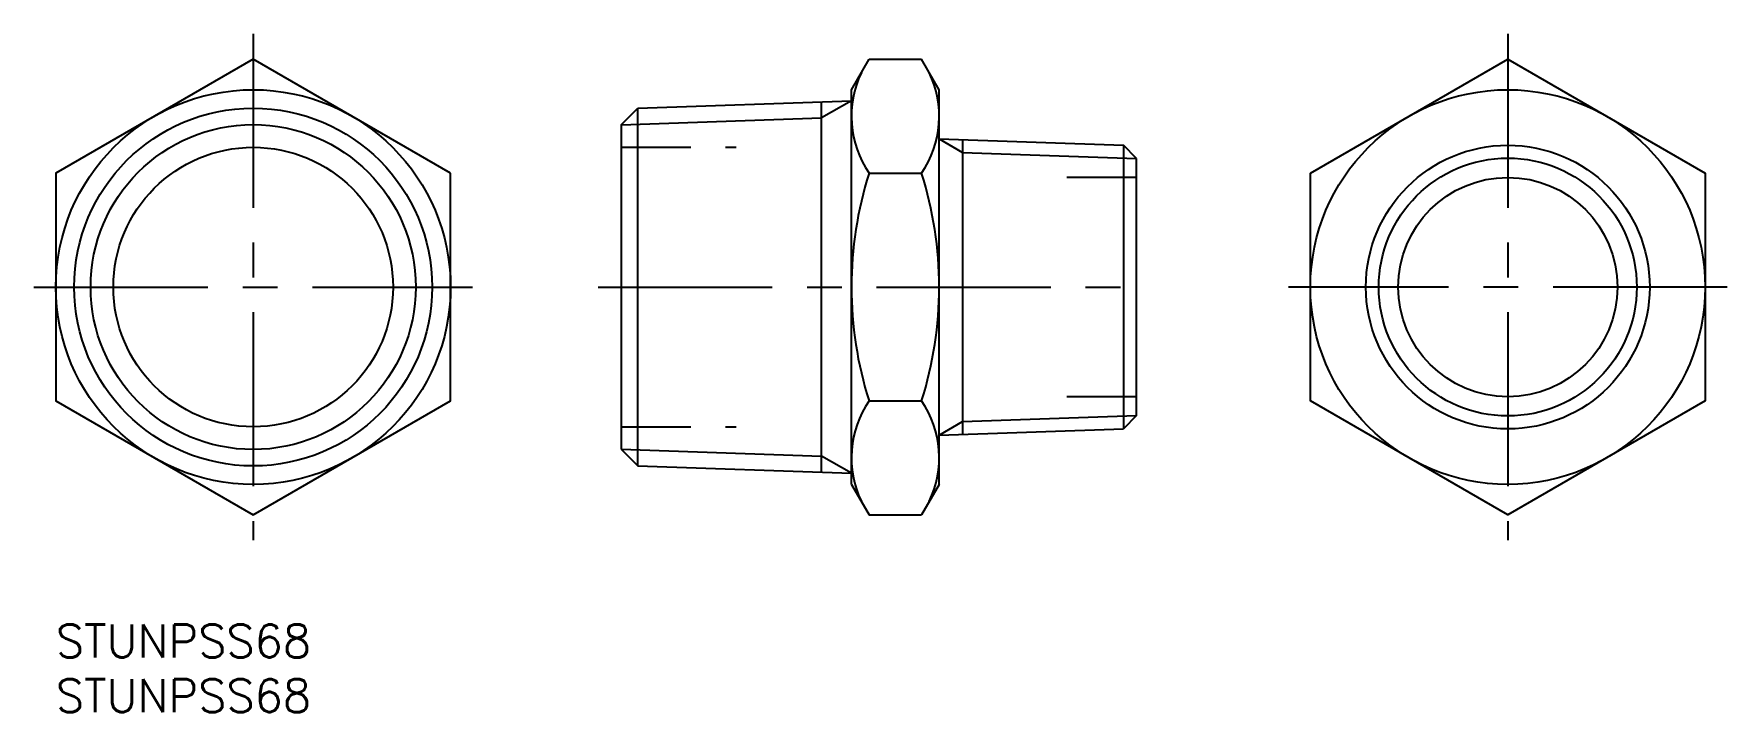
# Model space of a CAD drawing. Extents: x -2 to 152, y -8 to 54.
import ezdxf

# ---------------------------------------------------------------- set-up
doc = ezdxf.new("R2010")
doc.units = 0
doc.header["$LTSCALE"] = 0.5
doc.linetypes.add('CENTER', pattern=[50.8, 31.75, -6.35, 6.35, -6.35])
doc.linetypes.add('DASHED', pattern=[19.05, 12.7, -6.35])
for name, color, linetype in [('MSM_CENTER', 1, 'CENTER'), ('MSM_CONTINUOUS', 7, 'CONTINUOUS'), ('MSM_DASHED', 4, 'DASHED'), ('MSM_NARROW', 5, 'CONTINUOUS'), ('MSM_PART_NUMBER', 7, 'CONTINUOUS')]:
    doc.layers.add(name, color=color, linetype=linetype)
doc.styles.get("Standard").update_dxf_attribs({"font": 'txt.shx', "height": 3, "bigfont": 'bigfont.shx'})

# ---------------------------------------------------------------- blocks, each defined once
blk = doc.blocks.new('*U11')
at = {"layer": 'MSM_PART_NUMBER'}
blk.add_text('STUNPSS68', height=3, dxfattribs=at).set_placement((0, -3))
blk = doc.blocks.new('*U12')
at = {"layer": 'MSM_PART_NUMBER'}
blk.add_text('STUNPSS68', height=3, dxfattribs=at).set_placement((0, -8))

msp = doc.modelspace()

# ---------------------------------------------------------------- linework, layer by layer
at = {"layer": 'MSM_CENTER'}
for p, q in [((18, 53.88), (18, 7.69)), ((132.4, 53.88), (132.4, 7.69)), ((-2, 30.78), (38, 30.78)), ((49.45, 30.78), (100.15, 30.78)), ((152.4, 30.78), (112.4, 30.78))]:
    msp.add_line(p, q, dxfattribs=at)
at = {"layer": 'MSM_CONTINUOUS'}
for p, q in [((72.55, 48.78), (74.16, 51.57)), ((74.16, 51.57), (78.94, 51.57)), ((80.55, 48.78), (78.94, 51.57)), ((72.55, 12.78), (72.55, 48.78)), ((80.55, 12.78), (80.55, 48.78)), ((51.55, 45.57), (53.08, 47.1)), ((53.08, 47.1), (72.55, 47.78)), ((53.08, 14.47), (53.08, 47.1)), ((69.82, 13.88), (69.82, 47.68)), ((51.55, 45.57), (51.55, 16)), ((80.55, 44.3), (97.35, 43.71)), ((82.69, 44.23), (82.69, 17.34)), ((97.35, 43.71), (97.35, 17.85)), ((98.55, 42.51), (97.35, 43.71)), ((98.55, 19.06), (98.55, 42.51)), ((74.16, 41.18), (78.94, 41.18)), ((74.16, 20.39), (78.94, 20.39)), ((98.55, 19.06), (97.35, 17.85)), ((4.5, 17.79), (4.5, 17.79)), ((80.55, 17.27), (97.35, 17.85)), ((145.9, 17.79), (145.9, 17.79)), ((51.55, 16), (53.08, 14.47)), ((53.08, 14.47), (72.55, 13.79)), ((72.55, 12.78), (74.16, 10)), ((80.55, 12.78), (78.94, 10)), ((74.16, 10), (78.94, 10))]:
    msp.add_line(p, q, dxfattribs=at)
for points in [[(36, 41.18), (18, 51.57), (0, 41.18), (0, 20.39), (18, 10), (36, 20.39)], [(114.4, 41.18), (132.4, 51.57), (150.4, 41.18), (150.4, 20.39), (132.4, 10), (114.4, 20.39)]]:
    msp.add_lwpolyline(points, close=True, dxfattribs=at)
for centre, radius in [((18, 30.78), 18), ((132.4, 30.78), 18), ((18, 30.78), 16.32), ((18, 30.78), 12.75), ((132.4, 30.78), 12.94), ((132.4, 30.78), 10)]:
    msp.add_circle(centre, radius, dxfattribs=at)
for centre, radius, start, end in [((81.75, 46.37), 9.2, 154.3842, 214.3843), ((71.35, 46.37), 9.2, 325.6158, 25.6158), ((106.94, 30.78), 34.39, 162.412, 197.588), ((46.16, 30.78), 34.39, 342.412, 17.5879), ((81.75, 15.2), 9.2, 145.6157, 205.6158), ((71.35, 15.2), 9.2, 334.3842, 34.3843)]:
    msp.add_arc(centre, radius, start, end, dxfattribs=at)
at = {"layer": 'MSM_DASHED'}
for p, q in [((51.55, 43.53), (62.05, 43.53)), ((98.55, 40.78), (89.55, 40.78)), ((98.55, 20.78), (89.55, 20.78)), ((51.55, 18.03), (62.05, 18.03))]:
    msp.add_line(p, q, dxfattribs=at)
at = {"layer": 'MSM_NARROW'}
for p, q in [((72.55, 47.78), (69.82, 46.21)), ((51.55, 45.57), (69.82, 46.21)), ((80.55, 44.3), (82.69, 43.06)), ((82.69, 43.06), (98.55, 42.51)), ((82.69, 18.51), (98.55, 19.06)), ((80.55, 17.27), (82.69, 18.51)), ((51.55, 16), (69.82, 15.36)), ((72.55, 13.79), (69.82, 15.36))]:
    msp.add_line(p, q, dxfattribs=at)
for centre, radius in [((18, 30.78), 14.82), ((132.4, 30.78), 11.76)]:
    msp.add_circle(centre, radius, dxfattribs=at)

# ---------------------------------------------------------------- block references
at = {"layer": 'MSM_CONTINUOUS'}
for name in ['*U11', '*U12']:
    msp.add_blockref(name, (0, 0), dxfattribs=at)

doc.saveas('drawing.dxf')
